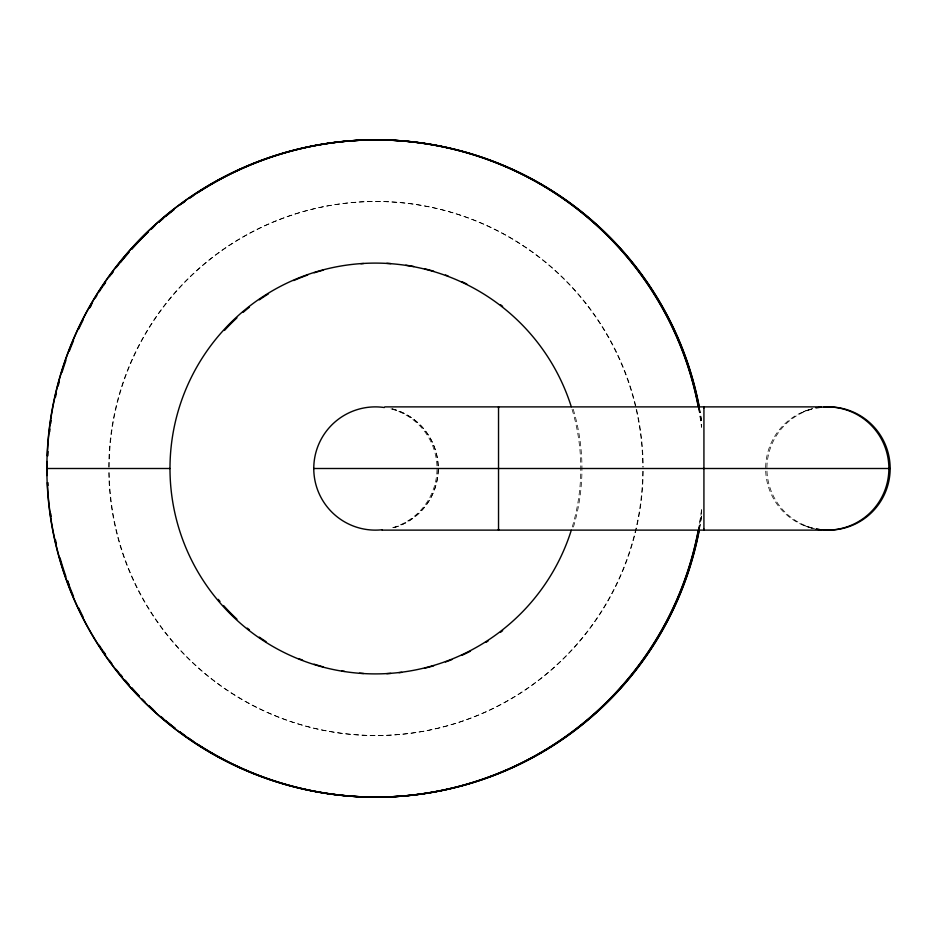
<?xml version="1.0" encoding="UTF-8"?>
<svg xmlns="http://www.w3.org/2000/svg" width="937" height="937" viewBox="0 0 937 937"><rect width="100%" height="100%" fill="white"/><g stroke="black" fill="none" stroke-linecap="round" stroke-linejoin="round"><path stroke-width="0.7" stroke-dasharray="4.68 3.51" d="M812.52 408.673L803.173 411.694L812.391 408.731M814.862 528.913L803.15 525.294L812.52 528.327M390.975 408.883A61.619 61.619 0 0 1 390.975 528.117M642.77 471.288A267.022 267.022 0 0 1 375.76 735.522A267.022 267.022 0 0 1 108.762 471.288M108.751 467.106A267.022 267.022 0 0 1 375.76 201.49A267.022 267.022 0 0 1 642.782 467.106M643.18 471.288A267.022 267.022 0 0 1 376.182 735.522A267.022 267.022 0 0 1 109.172 471.288M109.16 467.106A267.022 267.022 0 0 1 376.182 201.49A267.022 267.022 0 0 1 643.192 467.106M572.074 409.328A205.402 205.402 0 0 1 572.074 527.683M701.59 510.759A328.641 328.641 0 0 1 698.721 528.89M698.721 408.122A328.641 328.641 0 0 1 701.59 426.253M701.579 509.353A328.641 328.641 0 0 1 698.533 528.89M698.533 408.122A328.641 328.641 0 0 1 701.579 427.647M811.676 528.117A61.619 61.619 0 0 1 811.676 408.883M701.403 516.357A328.641 328.641 0 0 1 699.307 528.89M699.307 408.122A328.641 328.641 0 0 1 701.403 420.654M701.59 516.357A328.641 328.641 0 0 1 699.494 528.89M699.494 408.122A328.641 328.641 0 0 1 701.59 420.654M812.941 528.117A61.619 61.619 0 0 1 812.941 408.883M573.245 409.328A205.402 205.402 0 0 1 573.245 527.683M392.146 408.883A61.619 61.619 0 0 1 392.146 528.117M392.24 408.883A61.619 61.619 0 0 1 392.24 528.117"/><path stroke-width="1.41" d="M821.093 406.881L498.531 406.892L498.531 530.084L498.543 529.1M703.933 407.911L703.933 406.927L703.921 530.084L703.933 529.1M815.951 407.935L820.777 407.197M384.826 406.881L498.531 406.881L498.543 407.911M46.85 468.5L169.995 468.5M313.766 468.5L890.15 468.5M382.132 530.119L821.093 530.119M820.812 529.815L816.057 529.089L819.84 529.674M382.132 529.756A61.619 61.619 0 0 1 313.778 467.376A61.619 61.619 0 0 1 384.357 407.536M571.277 530.283A205.402 205.402 0 0 1 255.133 635.017A205.402 205.402 0 0 1 255.133 301.983A205.402 205.402 0 0 1 571.277 406.717M698.463 530.283A328.641 328.641 0 0 1 141.557 699.131M138.606 696.097A328.641 328.641 0 0 1 47.342 482.625M47.119 475.563A328.641 328.641 0 0 1 47.119 461.449M47.283 455.792A328.641 328.641 0 0 1 698.463 406.728M698.264 530.283A328.641 328.641 0 0 1 193.572 742.198A328.641 328.641 0 0 1 193.572 194.814A328.641 328.641 0 0 1 698.264 406.728M820.531 407.255A61.619 61.619 0 0 1 888.885 468.5A61.619 61.619 0 0 1 820.531 529.756M699.037 530.283A328.641 328.641 0 0 1 179.342 731.61M174.856 728.19A328.641 328.641 0 0 1 160.66 716.536M155.39 711.839A328.641 328.641 0 0 1 149.182 706.065M145.13 702.129A328.641 328.641 0 0 1 142.143 699.131M139.191 696.097A328.641 328.641 0 0 1 131.508 687.805M128.697 684.642A328.641 328.641 0 0 1 125.019 680.344M122.302 677.088A328.641 328.641 0 0 1 116.153 669.358M111.89 663.724A328.641 328.641 0 0 1 109.395 660.304M105.342 654.518A328.641 328.641 0 0 1 99.111 645.101M83.03 616.886A328.641 328.641 0 0 1 78.696 607.996M73.531 596.389A328.641 328.641 0 0 1 67.335 580.612M65.918 576.618A328.641 328.641 0 0 1 59.98 557.761M56.431 544.092A328.641 328.641 0 0 1 55.494 539.958M51.125 516.357A328.641 328.641 0 0 1 50.727 513.558M48.068 485.448A328.641 328.641 0 0 1 47.928 482.625M47.869 455.792A328.641 328.641 0 0 1 48.068 451.564M49.673 431.863A328.641 328.641 0 0 1 50.001 429.052M50.727 423.454A328.641 328.641 0 0 1 51.125 420.654M55.494 397.054A328.641 328.641 0 0 1 56.431 392.919M58.129 386.067A328.641 328.641 0 0 1 59.23 381.968M61.971 372.469A328.641 328.641 0 0 1 65.918 360.394M69.315 351.106A328.641 328.641 0 0 1 73.531 340.623M78.696 329.016A328.641 328.641 0 0 1 83.03 320.126M89.671 307.664A328.641 328.641 0 0 1 92.482 302.756M95.375 297.907A328.641 328.641 0 0 1 96.851 295.495M99.111 291.911A328.641 328.641 0 0 1 105.342 282.494M109.395 276.708A328.641 328.641 0 0 1 112.733 272.152M116.153 267.654A328.641 328.641 0 0 1 128.697 252.369M131.508 249.195A328.641 328.641 0 0 1 148.163 231.919M151.232 228.991A328.641 328.641 0 0 1 155.39 225.161M158.54 222.338A328.641 328.641 0 0 1 173.732 209.689M179.342 205.39A328.641 328.641 0 0 1 185.046 201.221M189.661 197.976A328.641 328.641 0 0 1 372.727 139.882M384.029 139.953A328.641 328.641 0 0 1 699.037 406.728M699.236 530.283A328.641 328.641 0 0 1 198.082 744.517M193.362 741.413A328.641 328.641 0 0 1 188.7 738.227M185.233 735.779A328.641 328.641 0 0 1 179.541 731.61M175.043 728.19A328.641 328.641 0 0 1 166.236 721.115M163.003 718.374A328.641 328.641 0 0 1 160.859 716.536M153.492 709.941A328.641 328.641 0 0 1 149.381 706.065M139.379 696.097A328.641 328.641 0 0 1 131.695 687.805M128.896 684.642A328.641 328.641 0 0 1 125.207 680.344M122.501 677.088A328.641 328.641 0 0 1 120.721 674.898M105.53 654.518A328.641 328.641 0 0 1 103.937 652.187M68.998 584.583A328.641 328.641 0 0 1 67.534 580.612M89.87 307.664A328.641 328.641 0 0 1 91.264 305.204M103.937 284.825A328.641 328.641 0 0 1 105.53 282.494M111.245 274.424A328.641 328.641 0 0 1 112.932 272.152M120.721 262.102A328.641 328.641 0 0 1 128.896 252.369M131.695 249.195A328.641 328.641 0 0 1 148.362 231.919M151.431 228.991A328.641 328.641 0 0 1 153.492 227.07M158.74 222.338A328.641 328.641 0 0 1 163.003 218.626M166.236 215.897A328.641 328.641 0 0 1 173.931 209.689M182.949 202.884A328.641 328.641 0 0 1 185.233 201.221M189.86 197.976A328.641 328.641 0 0 1 193.362 195.599M198.082 192.483A328.641 328.641 0 0 1 372.926 139.882M384.229 139.953A328.641 328.641 0 0 1 699.236 406.728M824.033 407.045A61.619 61.619 0 0 1 890.15 469.062A61.619 61.619 0 0 1 822.909 529.862M502.63 630.66A205.402 205.402 0 0 1 500.463 632.323M488.177 640.931A205.402 205.402 0 0 1 485.87 642.395M470.468 651.168A205.402 205.402 0 0 1 461.882 655.338M451.833 659.613A205.402 205.402 0 0 1 445.45 662.002M433.772 665.774A205.402 205.402 0 0 1 424.543 668.222M401.727 672.356A205.402 205.402 0 0 1 399.021 672.672M390.87 673.398A205.402 205.402 0 0 1 386.782 673.644M363.603 673.492A205.402 205.402 0 0 1 359.527 673.199M344.629 671.407A205.402 205.402 0 0 1 341.935 670.962M323.288 666.875A205.402 205.402 0 0 1 314.118 664.181M302.546 660.105A205.402 205.402 0 0 1 298.739 658.594M266.085 641.669A205.402 205.402 0 0 1 259.268 637.125M249.406 629.816A205.402 205.402 0 0 1 247.274 628.118M236.967 619.181A205.402 205.402 0 0 1 223.58 605.571M219.996 601.46A205.402 205.402 0 0 1 218.239 599.364M224.493 330.421A205.402 205.402 0 0 1 236.967 317.83M243.081 312.384A205.402 205.402 0 0 1 249.406 307.195M259.268 299.887A205.402 205.402 0 0 1 268.392 293.89M293.726 280.55A205.402 205.402 0 0 1 307.664 275.01M314.118 272.819A205.402 205.402 0 0 1 323.288 270.137M360.886 263.707A205.402 205.402 0 0 1 363.603 263.52M386.782 263.356A205.402 205.402 0 0 1 390.87 263.602M405.791 265.194A205.402 205.402 0 0 1 413.861 266.518M424.543 268.79A205.402 205.402 0 0 1 433.772 271.238M445.45 275.01A205.402 205.402 0 0 1 448.015 275.935M461.882 281.662A205.402 205.402 0 0 1 466.813 284.005M500.463 304.689A205.402 205.402 0 0 1 502.63 306.352"/></g></svg>
